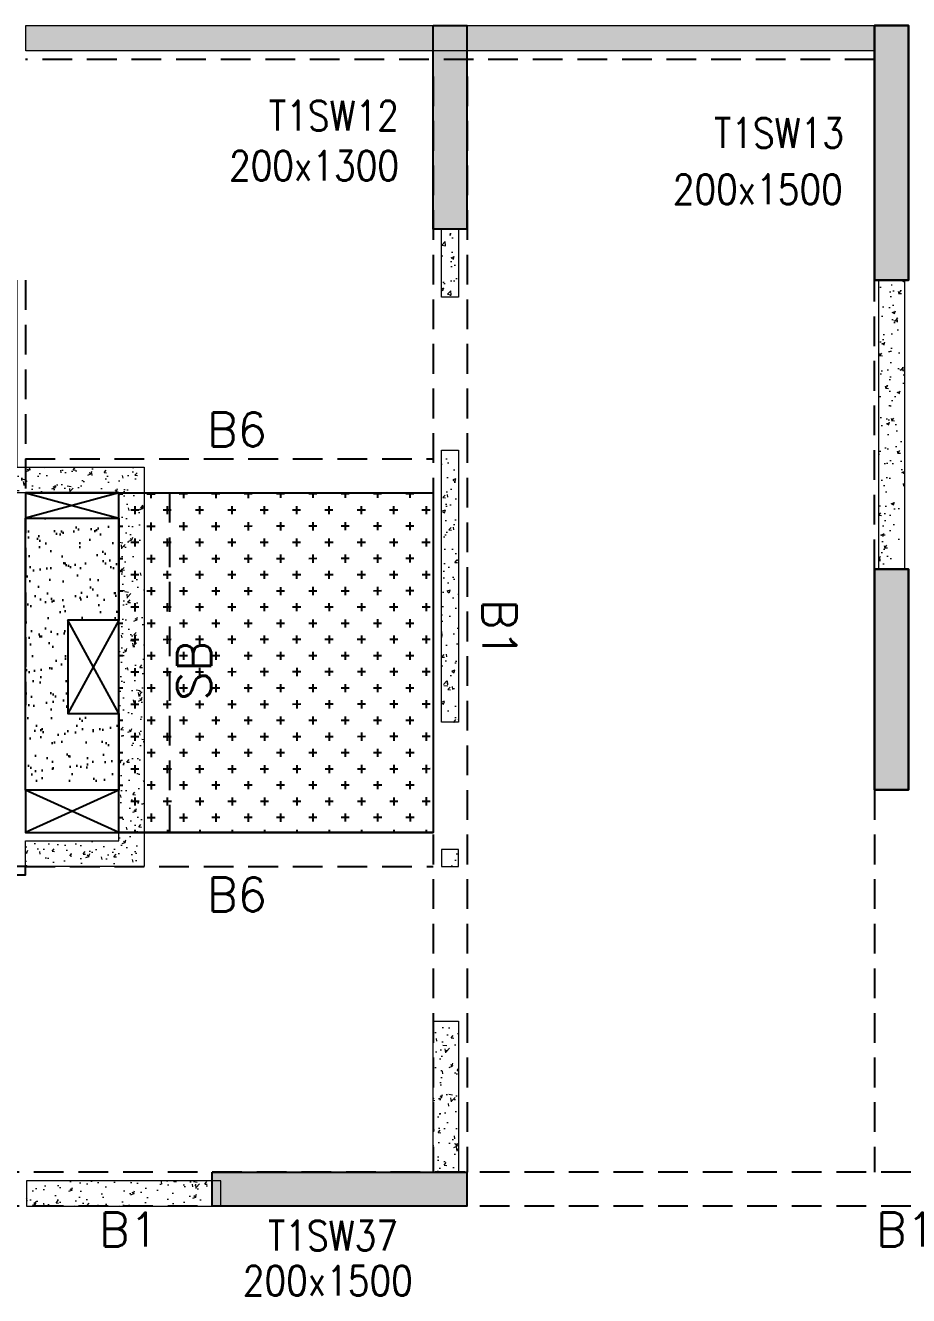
# Model space of a CAD drawing. Header units: millimetres. Extents: x 1078357 to 2594950, y -4969473 to -4636555.
# Drawn here: x 1722950 to 1728150, y -4665656 to -4658181 of the extents above; entities that cross this region are included whole.
import ezdxf

# ---------------------------------------------------------------- set-up
doc = ezdxf.new("R2010")
doc.units = ezdxf.units.MM
doc.linetypes.add('CONTINOUS', pattern=[0])
doc.linetypes.add('HIDDEN', pattern=[0.375, 0.25, -0.125])
for name, color, linetype, lineweight in [('A-_ANOTDIMA_D-', 6, 'Continuous', 13), ('COL. NO.', 30, 'Continuous', 25), ('COL. SIZE', 7, 'Continuous', 25), ('HATCH', 8, 'Continuous', 30), ('S-NON STR RCC WALL', 8, 'Continuous', 0)]:
    doc.layers.add(name, color=color, linetype=linetype, lineweight=lineweight)
for name, color, linetype in [('B-200x325', 201, 'HIDDEN'), ('B-200x650', 241, 'HIDDEN'), ('B-300xSLAB THK.', 151, 'Continuous'), ('BK1-200x650', 241, 'HIDDEN'), ('DROP SLAB', 8, 'Continuous'), ('S-COLUMN_SHEAR WALL', 1, 'Continuous'), ('SLAB FOLD', 8, 'Continuous')]:
    doc.layers.add(name, color=color, linetype=linetype)
doc.styles.add('ROMANS', font='romans.shx', dxfattribs={"width": 0.85})

# ---------------------------------------------------------------- blocks, each defined once
blk = doc.blocks.new('G$CD63B60BD')
at = {"layer": 'COL. NO.', "linetype": 'Continuous', "style": 'ROMANS', "width": 0.85}
for s, p in [('T1SW12', (27733.3, 15281.9, -320.4)), ('T1SW13', (30354.1, 15179.3, -320.4)), ('T1SW37', (27728.1, 8690, -320.4))]:
    blk.add_text(s, height=175, dxfattribs=at).set_placement(p)
at = {"layer": 'COL. SIZE', "linetype": 'Continuous', "style": 'ROMANS', "width": 0.85}
for s, p in [('200x1300', (27498.6, 14986.7, -320.4)), ('200x1500', (30111.3, 14847.6, -320.4)), ('200x1500', (27579.8, 8424.4, -320.4))]:
    blk.add_text(s, height=175, dxfattribs=at).set_placement(p)

msp = doc.modelspace()

# ---------------------------------------------------------------- hatches: boundary and pattern name
at = {"layer": 'DROP SLAB'}
h = msp.add_hatch(dxfattribs=at)
h.set_pattern_fill('CROSS', color=8, scale=15, angle=179.96921)
h.set_pattern_definition([(180.03079016, (-1567767.08, 9379525.57), (-95.1987999, -95.3011726), [47.625, -142.875]), (270.03079016, (-1567790.905, 9379549.37), (95.3011726, -95.1987999), [47.625, -142.875])])
h.paths.add_polyline_path([(1723499.7, -4660931.1), (1725349.6, -4660931.1), (1725349.6, -4662930.9), (1723499.7, -4662930.9)])
at = {"layer": 'HATCH'}
h = msp.add_hatch(dxfattribs=at)
h.set_pattern_fill('AR-SAND', color=8, scale=3, angle=179.97015)
h.set_pattern_definition([(37.47015413, (-3311933.17, 18697427.71), (-4.72361136, 146.8264517), [0, -115.824, 0, -129.54, 0, -123.825]), (7.4701541, (-3311933.17, 18697427.7), (134.9689868, 214.9772528), [0, -62.484, 0, -104.394, 0, -40.005]), (327.4701541, (-3312026.9, 18697427.76), (237.2979035, 0.3075449), [0, -38.1, 0, -137.16, 0, -179.07]), (317.4701541, (-3312026.9, 18697427.76), (229.1017424, 66.759465), [0, -19.05, 0, -89.916, 0, -102.87])])
h.paths.add_polyline_path([(1722949.8, -4661080.9), (1723499.8, -4661080.9), (1723499.8, -4661680.9), (1723199.8, -4661680.9), (1723199.8, -4662230.9), (1723499.8, -4662230.9), (1723499.8, -4662680.9), (1722949.8, -4662680.9)])
at = {"layer": 'S-COLUMN_SHEAR WALL', "lineweight": 25}
h = msp.add_hatch(color=1, dxfattribs=at)
h.dxf.hatch_style = 1
h.paths.add_polyline_path([(1725349.7, -4659380.9), (1725549.7, -4659380.9), (1725549.7, -4658180.9), (1725349.7, -4658180.9)])
at = {"layer": 'S-COLUMN_SHEAR WALL', "lineweight": 25, "extrusion": (1.00316e-06, 1.91639e-11, 1)}
h = msp.add_hatch(color=1, dxfattribs=at)
h.dxf.hatch_style = 1
h.paths.add_polyline_path([(1728149.7, -4658180.9), (1727949.7, -4658180.9), (1727949.7, -4659680.8), (1728149.7, -4659680.8)])
at = {"layer": 'S-COLUMN_SHEAR WALL', "lineweight": 25, "extrusion": (-1.00316e-06, 2.11765e-11, 1)}
h = msp.add_hatch(color=1, dxfattribs=at)
h.dxf.hatch_style = 1
h.paths.add_polyline_path([(1727949.7, -4658180.9), (1728149.7, -4658180.9), (1728149.7, -4659680.8), (1727949.7, -4659680.8)])
at = {"layer": 'S-COLUMN_SHEAR WALL', "lineweight": 25, "extrusion": (1.00316e-06, 1.91639e-11, 1)}
h = msp.add_hatch(color=1, dxfattribs=at)
h.dxf.hatch_style = 1
h.paths.add_polyline_path([(1728149.7, -4662680.8), (1727949.7, -4662680.8), (1727949.7, -4661380.8), (1728149.7, -4661380.8)])
at = {"layer": 'S-COLUMN_SHEAR WALL', "lineweight": 25, "extrusion": (-1.00316e-06, 2.11765e-11, 1)}
h = msp.add_hatch(color=1, dxfattribs=at)
h.dxf.hatch_style = 1
h.paths.add_polyline_path([(1727949.7, -4662680.8), (1728149.7, -4662680.8), (1728149.7, -4661380.8), (1727949.7, -4661380.8)])
at = {"layer": 'S-COLUMN_SHEAR WALL', "lineweight": 25}
h = msp.add_hatch(color=1, dxfattribs=at)
h.dxf.hatch_style = 1
h.paths.add_polyline_path([(1724049.7, -4664930.8), (1725549.7, -4664930.8), (1725549.7, -4665130.8), (1724049.7, -4665130.8)])
at = {"layer": 'S-NON STR RCC WALL'}
h = msp.add_hatch(dxfattribs=at)
h.set_pattern_fill('AR-CONC', color=256, angle=180)
h.set_pattern_definition([(50, (-5739970.31, 27975610.97), (182.184669, -15.93908554), [19.05, -209.55]), (355, (-5739970.31, 27975610.97), (-35.2434214, 191.0568452), [15.24, -167.6405842]), (100.4514447, (-5739955.13, 27975609.64), (146.9412471, 175.1177519), [16.1900088, -178.0902446]), (46.1842, (-5739970.31, 27975661.77), (271.0790409, -42.042328), [28.575, -314.325]), (96.6355576, (-5739947.72, 27975658.27), (237.404134, 247.4261246), [24.2850231, -267.1356082]), (351.1841512, (-5739970.3, 27975661.77), (237.404134, 247.4261246), [22.859967, -251.459732]), (21, (-5739944.91, 27975649.07), (151.6143913, -102.2651982), [19.05, -209.55]), (326, (-5739944.91, 27975649.07), (61.8020283, 184.1879661), [15.24, -167.64]), (71.451445, (-5739932.28, 27975640.55), (213.4164193, 81.9227689), [16.1900088, -178.0899376]), (37.5, (-5739970.31, 27975610.97), (3.08860325, 84.55503887), [0, -165.608, 0, -170.18, 0, -168.275]), (7.5, (-5739970.31, 27975610.97), (66.8196625, 100.18057482), [0, -97.028, 0, -161.798, 0, -64.135]), (327.5, (-5740026.954, 27975610.97), (135.59059517, -5.72874399), [0, -63.5, 0, -198.12, 0, -262.89]), (317.5, (-5740052.35, 27975610.97), (148.1291814, 25.42649103), [0, -82.55, 0, -131.572, 0, -186.69])])
h.paths.add_polyline_path([(1722952.8, -4658180.9), (1727949.9, -4658180.9), (1727949.9, -4658330.9), (1722952.8, -4658330.9)])
h = msp.add_hatch(dxfattribs=at)
h.set_pattern_fill('AR-CONC', color=256, angle=180)
h.set_pattern_definition([(50, (1725463.14, -4712688.38), (182.18467, -15.9391), [19.05, -209.55]), (355, (1725463.14, -4712688.38), (-35.2434, 191.05685), [15.24, -167.6406]), (100.45144, (1725478.32, -4712689.7), (146.94125, 175.11775), [16.19, -178.09024]), (46.1842, (1725463.14, -4712637.58), (271.079, -42.0423), [28.575, -314.325]), (96.63556, (1725485.73, -4712641.08), (237.4041, 247.4261), [24.285, -267.1356]), (351.18415, (1725463.14, -4712637.58), (237.4041, 247.4261), [22.86, -251.4597]), (21, (1725488.54, -4712650.28), (151.6144, -102.2652), [19.05, -209.55]), (326, (1725488.54, -4712650.28), (61.802, 184.18797), [15.24, -167.64]), (71.45144, (1725501.17, -4712658.8), (213.4164, 81.92277), [16.19, -178.08994]), (37.5, (1725463.14, -4712688.38), (3.0886, 84.55504), [0, -165.608, 0, -170.18, 0, -168.275]), (7.5, (1725463.14, -4712688.38), (66.81966, 100.18057), [0, -97.028, 0, -161.798, 0, -64.135]), (327.5, (1725406.5, -4712688.38), (135.590595, -5.72874), [0, -63.5, 0, -198.12, 0, -262.89]), (317.5, (1725381.1, -4712688.38), (148.12918, 25.4265), [0, -82.55, 0, -131.572, 0, -186.69])])
h.paths.add_polyline_path([(1725399.9, -4659380.9), (1725499.9, -4659380.9), (1725499.9, -4659780.9), (1725399.9, -4659780.9)])
h = msp.add_hatch(dxfattribs=at)
h.set_pattern_fill('AR-CONC', color=256, angle=180)
h.set_pattern_definition([(50, (-4642745.6, 23291591.78), (182.184669, -15.9390855), [19.05, -209.55]), (355, (-4642745.6, 23291591.78), (-35.2434214, 191.0568452), [15.24, -167.6405842]), (100.4514447, (-4642730.41, 23291590.45), (146.9412471, 175.1177519), [16.1900088, -178.0902446]), (46.1842, (-4642745.6, 23291642.58), (271.0790409, -42.042328), [28.575, -314.325]), (96.6355576, (-4642723, 23291639.08), (237.404134, 247.4261246), [24.2850231, -267.1356082]), (351.1841512, (-4642745.6, 23291642.58), (237.404134, 247.4261246), [22.859967, -251.459732]), (21, (-4642720.2, 23291629.88), (151.6143913, -102.2651982), [19.05, -209.55]), (326, (-4642720.2, 23291629.88), (61.8020283, 184.1879661), [15.24, -167.64]), (71.451445, (-4642707.56, 23291621.36), (213.4164193, 81.9227689), [16.1900088, -178.0899376]), (37.5, (-4642745.6, 23291591.78), (3.08860325, 84.55503887), [0, -165.608, 0, -170.18, 0, -168.275]), (7.5, (-4642745.6, 23291591.78), (66.8196625, 100.18057482), [0, -97.028, 0, -161.798, 0, -64.135]), (327.5, (-4642802.24, 23291591.78), (135.59059517, -5.728744), [0, -63.5, 0, -198.12, 0, -262.89]), (317.5, (-4642827.64, 23291591.78), (148.1291814, 25.42649103), [0, -82.55, 0, -131.572, 0, -186.69])])
h.paths.add_polyline_path([(1723649.9, -4660780.9), (1723649.9, -4663130.9), (1722949.9, -4663130.9), (1722949.9, -4662980.9), (1723499.9, -4662980.9), (1723499.9, -4660930.9), (1722749.9, -4660930.9), (1722749.9, -4659680.8), (1722899.9, -4659680.8), (1722899.9, -4660780.9)])
at = {"layer": 'S-NON STR RCC WALL', "ltscale": 700}
h = msp.add_hatch(dxfattribs=at)
h.set_pattern_fill('AR-CONC', color=256)
h.set_pattern_definition([(50, (594858.79, -28385.62), (182.184669, -15.9390855), [19.05, -209.55]), (355, (594858.79, -28385.62), (-35.2434214, 191.056845), [15.24, -167.640584]), (100.4514447, (594873.97, -28386.94), (146.941247, 175.117752), [16.190009, -178.0902446]), (46.1842, (594858.79, -28334.82), (271.079041, -42.042328), [28.575, -314.325]), (96.6355576, (594881.38, -28338.32), (237.404134, 247.426125), [24.285023, -267.135608]), (351.184151, (594858.79, -28334.82), (237.404134, 247.426125), [22.859967, -251.459732]), (21, (594884.19, -28347.52), (151.6143913, -102.265198), [19.05, -209.55]), (326, (594884.19, -28347.52), (61.802028, 184.187966), [15.24, -167.64]), (71.451445, (594896.82, -28356.04), (213.416419, 81.922769), [16.190009, -178.0899376]), (37.5, (594858.786, -28385.616), (3.08860325, 84.5550389), [0, -165.608, 0, -170.18, 0, -168.275]), (7.5, (594858.79, -28385.62), (66.8196625, 100.1805748), [0, -97.028, 0, -161.798, 0, -64.135]), (327.5, (594802.144, -28385.616), (135.5905952, -5.728744), [0, -63.5, 0, -198.12, 0, -262.89]), (317.5, (594776.74, -28385.62), (148.1291814, 25.426491), [0, -82.55, 0, -131.572, 0, -186.69])])
h.paths.add_polyline_path([(1727974.9, -4659680.8), (1728124.9, -4659680.8), (1728124.9, -4661380.8), (1727974.9, -4661380.8)])
at = {"layer": 'S-NON STR RCC WALL'}
h = msp.add_hatch(dxfattribs=at)
h.set_pattern_fill('AR-CONC', color=256, angle=180)
h.set_pattern_definition([(50, (2822687.86, -9396707.56), (182.184669, -15.9390855), [19.05, -209.55]), (355, (2822687.86, -9396707.56), (-35.2434214, 191.056845), [15.24, -167.640584]), (100.4514447, (2822703.04, -9396708.9), (146.941247, 175.117752), [16.190009, -178.0902446]), (46.1842, (2822687.86, -9396656.76), (271.079041, -42.042328), [28.575, -314.325]), (96.6355576, (2822710.45, -9396660.27), (237.404134, 247.426125), [24.285023, -267.135608]), (351.184151, (2822687.86, -9396656.76), (237.404134, 247.426125), [22.859967, -251.459732]), (21, (2822713.26, -9396669.46), (151.6143913, -102.265198), [19.05, -209.55]), (326, (2822713.26, -9396669.46), (61.802028, 184.187966), [15.24, -167.64]), (71.451445, (2822725.89, -9396677.99), (213.416419, 81.922769), [16.190009, -178.0899376]), (37.5, (2822687.855, -9396707.564), (3.08860325, 84.5550389), [0, -165.608, 0, -170.18, 0, -168.275]), (7.5, (2822687.855, -9396707.56), (66.8196625, 100.1805748), [0, -97.028, 0, -161.798, 0, -64.135]), (327.5, (2822631.21, -9396707.564), (135.5905952, -5.728744), [0, -63.5, 0, -198.12, 0, -262.89]), (317.5, (2822605.81, -9396707.56), (148.1291814, 25.426491), [0, -82.55, 0, -131.572, 0, -186.69])])
h.paths.add_polyline_path([(1725399.9, -4660680.9), (1725499.9, -4660680.9), (1725499.9, -4662280.9), (1725399.9, -4662280.9)])
h = msp.add_hatch(dxfattribs=at)
h.set_pattern_fill('AR-CONC', color=256, angle=180)
h.set_pattern_definition([(50, (2822674.64, -9398072.23), (182.184669, -15.9390855), [19.05, -209.55]), (355, (2822674.64, -9398072.23), (-35.2434214, 191.056845), [15.24, -167.640584]), (100.4514447, (2822689.82, -9398073.56), (146.941247, 175.117752), [16.190009, -178.0902446]), (46.1842, (2822674.64, -9398021.43), (271.079041, -42.042328), [28.575, -314.325]), (96.6355576, (2822697.23, -9398024.93), (237.404134, 247.426125), [24.285023, -267.135608]), (351.184151, (2822674.64, -9398021.43), (237.404134, 247.426125), [22.859967, -251.459732]), (21, (2822700.04, -9398034.13), (151.6143913, -102.265198), [19.05, -209.55]), (326, (2822700.04, -9398034.13), (61.802028, 184.187966), [15.24, -167.64]), (71.451445, (2822712.68, -9398042.65), (213.416419, 81.922769), [16.190009, -178.0899376]), (37.5, (2822674.64, -9398072.23), (3.08860325, 84.5550389), [0, -165.608, 0, -170.18, 0, -168.275]), (7.5, (2822674.64, -9398072.23), (66.8196625, 100.1805748), [0, -97.028, 0, -161.798, 0, -64.135]), (327.5, (2822618, -9398072.23), (135.5905952, -5.728744), [0, -63.5, 0, -198.12, 0, -262.89]), (317.5, (2822592.6, -9398072.23), (148.1291814, 25.426491), [0, -82.55, 0, -131.572, 0, -186.69])])
h.paths.add_polyline_path([(1725399.9, -4663130.9), (1725499.9, -4663130.9), (1725499.9, -4663030.9), (1725399.9, -4663030.9)])
h = msp.add_hatch(dxfattribs=at)
h.set_pattern_fill('AR-CONC', color=256, angle=180)
h.set_pattern_definition([(50, (-5726185.07, 27975610.96), (182.184669, -15.93908554), [19.05, -209.55]), (355, (-5726185.07, 27975610.96), (-35.2434214, 191.0568452), [15.24, -167.6405842]), (100.4514447, (-5726169.88, 27975609.63), (146.9412471, 175.1177519), [16.1900088, -178.0902446]), (46.1842, (-5726185.07, 27975661.76), (271.0790409, -42.042328), [28.575, -314.325]), (96.6355576, (-5726162.48, 27975658.26), (237.404134, 247.4261246), [24.2850231, -267.1356082]), (351.1841512, (-5726185.07, 27975661.76), (237.404134, 247.4261246), [22.859967, -251.459732]), (21, (-5726159.67, 27975649.06), (151.6143913, -102.2651982), [19.05, -209.55]), (326, (-5726159.67, 27975649.06), (61.8020283, 184.1879661), [15.24, -167.64]), (71.451445, (-5726147.03, 27975640.54), (213.4164193, 81.9227689), [16.1900088, -178.0899376]), (37.5, (-5726185.065, 27975610.96), (3.08860325, 84.55503887), [0, -165.608, 0, -170.18, 0, -168.275]), (7.5, (-5726185.065, 27975610.96), (66.8196625, 100.18057482), [0, -97.028, 0, -161.798, 0, -64.135]), (327.5, (-5726241.71, 27975610.96), (135.59059517, -5.72874399), [0, -63.5, 0, -198.12, 0, -262.89]), (317.5, (-5726267.11, 27975610.96), (148.1291814, 25.42649103), [0, -82.55, 0, -131.572, 0, -186.69])])
h.paths.add_polyline_path([(1725349.9, -4664040.9), (1725499.9, -4664040.9), (1725499.9, -4664930.8), (1725349.9, -4664930.8)])
h = msp.add_hatch(dxfattribs=at)
h.set_pattern_fill('AR-CONC', color=256)
h.set_pattern_definition([(50, (-4642745.6, 23291591.78), (182.184669, -15.9390855), [19.05, -209.55]), (355, (-4642745.6, 23291591.78), (-35.2434214, 191.0568452), [15.24, -167.6405842]), (100.4514447, (-4642730.41, 23291590.45), (146.9412471, 175.1177519), [16.1900088, -178.0902446]), (46.1842, (-4642745.6, 23291642.58), (271.0790409, -42.042328), [28.575, -314.325]), (96.6355576, (-4642723, 23291639.08), (237.404134, 247.4261246), [24.2850231, -267.1356082]), (351.1841512, (-4642745.6, 23291642.58), (237.404134, 247.4261246), [22.859967, -251.459732]), (21, (-4642720.2, 23291629.88), (151.6143913, -102.2651982), [19.05, -209.55]), (326, (-4642720.2, 23291629.88), (61.8020283, 184.1879661), [15.24, -167.64]), (71.451445, (-4642707.56, 23291621.36), (213.4164193, 81.9227689), [16.1900088, -178.0899376]), (37.5, (-4642745.6, 23291591.78), (3.08860325, 84.55503887), [0, -165.608, 0, -170.18, 0, -168.275]), (7.5, (-4642745.6, 23291591.78), (66.8196625, 100.18057482), [0, -97.028, 0, -161.798, 0, -64.135]), (327.5, (-4642802.24, 23291591.78), (135.59059517, -5.728744), [0, -63.5, 0, -198.12, 0, -262.89]), (317.5, (-4642827.64, 23291591.78), (148.1291814, 25.42649103), [0, -82.55, 0, -131.572, 0, -186.69])])
h.paths.add_polyline_path([(1724099.9, -4664980.9), (1722955.4, -4664980.9), (1722955.4, -4665130.9), (1724099.9, -4665130.9)])

# ---------------------------------------------------------------- linework, layer by layer
at = {"layer": 'B-200x325', "ltscale": 700}
for p, q in [((1722949.6, -4660731.1, 0), (1725349.6, -4660731.1, 0)), ((1722949.8, -4663130.9, 0), (1725349.6, -4663130.9, 0))]:
    msp.add_line(p, q, dxfattribs=at)
at = {"layer": 'B-200x325', "linetype": 'Continuous', "ltscale": 700}
for p, q in [((1722949.6, -4660931.1, 0), (1725349.6, -4660931.1, 0)), ((1722949.8, -4662930.9, 0), (1725349.6, -4662930.9, 0))]:
    msp.add_line(p, q, dxfattribs=at)
at = {"layer": 'B-200x650', "linetype": 'HIDDEN', "ltscale": 700}
for p, q in [((1727949.9, -4658380.8, 0), (1722949.9, -4658380.8, 0)), ((1725349.9, -4658480.9, 0), (1725349.9, -4664930.8, 0)), ((1725549.9, -4658480.9, 0), (1725549.9, -4664930.8, 0)), ((1722949.9, -4659680.8, 0), (1722949.9, -4662180.9, 0)), ((1727949.9, -4661380.8, 0), (1727949.9, -4659680.8, 0)), ((1727949.9, -4662680.9, 0), (1727949.9, -4664930.8, 0)), ((1733149.9, -4664930.8, 0), (1722293.2, -4664930.8, 0)), ((1733149.9, -4665130.8, 0), (1722293.2, -4665130.8, 0))]:
    msp.add_line(p, q, dxfattribs=at)
at = {"layer": 'B-300xSLAB THK.', "linetype": 'HIDDEN', "ltscale": 700}
for p, q in [((1723498.4, -4660931.3, 0), (1723498.4, -4662931.1, 0)), ((1723798.4, -4660931.3, 0), (1723798.4, -4662931.1, 0))]:
    msp.add_line(p, q, dxfattribs=at)
at = {"layer": 'BK1-200x650', "linetype": 'Continuous', "ltscale": 700, "elevation": 0}
msp.add_lwpolyline([(1722949.9, -4663130.9), (1722749.9, -4663130.9), (1722749.9, -4663181), (1722949.9, -4663181)], close=True, dxfattribs=at)
at = {"layer": 'DROP SLAB', "color": 3, "linetype": 'CONTINOUS', "ltscale": 500}
for p, q in [((1722949.8, -4660930.9, 0), (1723499.8, -4661080.9, 0)), ((1723499, -4660931.1, 0), (1722949.8, -4661080.9, 0)), ((1723499.9, -4661680.9, 0), (1723199.8, -4662230.9, 0)), ((1723499.9, -4662230.9, 0), (1723199.8, -4661680.9, 0)), ((1723499.8, -4662930.9, 0), (1722949.8, -4662680.9, 0)), ((1723499.8, -4662680.9, 0), (1722950, -4662930.9, 0))]:
    msp.add_line(p, q, dxfattribs=at)
at = {"layer": 'DROP SLAB', "color": 3, "linetype": 'CONTINOUS', "ltscale": 500, "elevation": 0}
for points in [[(1723499.8, -4660931.1), (1722949.8, -4660931.1), (1722949.8, -4661080.9), (1723499.8, -4661080.9)], [(1723499.7, -4660931.1), (1725349.6, -4660931.1), (1725349.6, -4662930.9), (1723499.7, -4662930.9)], [(1723499.8, -4661680.9), (1723199.8, -4661680.9), (1723199.8, -4662230.9), (1723499.8, -4662230.9)], [(1723499.8, -4662680.9), (1722950, -4662680.9), (1722950, -4662930.9), (1723499.8, -4662930.9)]]:
    msp.add_lwpolyline(points, close=True, dxfattribs=at)
at = {"layer": 'S-COLUMN_SHEAR WALL', "color": 1, "lineweight": 25, "elevation": 0}
for points in [[(1725349.7, -4658180.9), (1725549.7, -4658180.9), (1725549.7, -4659380.9), (1725349.7, -4659380.9)], [(1724049.7, -4664930.8), (1725549.7, -4664930.8), (1725549.7, -4665130.8), (1724049.7, -4665130.8)]]:
    msp.add_lwpolyline(points, close=True, dxfattribs=at)
at = {"layer": 'S-COLUMN_SHEAR WALL', "color": 1, "lineweight": 25, "extrusion": (1.00316e-06, 1.91639e-11, 1), "elevation": 1.7}
for points in [[(1728149.7, -4658180.9), (1727949.7, -4658180.9), (1727949.7, -4659680.8), (1728149.7, -4659680.8)], [(1728149.7, -4662680.8), (1727949.7, -4662680.8), (1727949.7, -4661380.8), (1728149.7, -4661380.8)]]:
    msp.add_lwpolyline(points, close=True, dxfattribs=at)
at = {"layer": 'S-COLUMN_SHEAR WALL', "color": 1, "lineweight": 25, "extrusion": (-1.00316e-06, 2.11765e-11, 1), "elevation": -1.7}
for points in [[(1727949.7, -4658180.9), (1728149.7, -4658180.9), (1728149.7, -4659680.8), (1727949.7, -4659680.8)], [(1727949.7, -4662680.8), (1728149.7, -4662680.8), (1728149.7, -4661380.8), (1727949.7, -4661380.8)]]:
    msp.add_lwpolyline(points, close=True, dxfattribs=at)
at = {"layer": 'S-NON STR RCC WALL', "elevation": 0}
for points in [[(1722952.8, -4658180.9), (1727949.9, -4658180.9), (1727949.9, -4658330.9), (1722952.8, -4658330.9)], [(1725399.9, -4659380.9), (1725499.9, -4659380.9), (1725499.9, -4659780.9), (1725399.9, -4659780.9)], [(1723649.9, -4660780.9), (1723649.9, -4663130.9), (1722949.9, -4663130.9), (1722949.9, -4662980.9), (1723499.9, -4662980.9), (1723499.9, -4660930.9), (1722749.9, -4660930.9), (1722749.9, -4659680.8), (1722899.9, -4659680.8), (1722899.9, -4660780.9)]]:
    msp.add_lwpolyline(points, close=True, dxfattribs=at)
at = {"layer": 'S-NON STR RCC WALL', "ltscale": 700, "elevation": 0}
for points in [[(1727974.9, -4659680.8), (1728124.9, -4659680.8), (1728124.9, -4661380.8), (1727974.9, -4661380.8)], [(1725399.9, -4660680.9), (1725499.9, -4660680.9), (1725499.9, -4662280.9), (1725399.9, -4662280.9)], [(1725399.9, -4663130.9), (1725499.9, -4663130.9), (1725499.9, -4663030.9), (1725399.9, -4663030.9)], [(1725349.9, -4664040.9), (1725499.9, -4664040.9), (1725499.9, -4664930.8), (1725349.9, -4664930.8)], [(1724099.9, -4664980.9), (1722955.4, -4664980.9), (1722955.4, -4665130.9), (1724099.9, -4665130.9)]]:
    msp.add_lwpolyline(points, close=True, dxfattribs=at)
at = {"layer": 'SLAB FOLD', "color": 8, "ltscale": 1000, "elevation": 0}
msp.add_lwpolyline([(1722949.8, -4661080.9), (1723499.8, -4661080.9), (1723499.8, -4661680.9), (1723199.8, -4661680.9), (1723199.8, -4662230.9), (1723499.8, -4662230.9), (1723499.8, -4662680.9), (1722949.8, -4662680.9), (1722949.8, -4661080.9)], dxfattribs=at)

# ---------------------------------------------------------------- block references
at = {"layer": 'A-_ANOTDIMA_D-', "color": 2, "ltscale": 700}
msp.add_blockref('G$CD63B60BD', (1696650, -4674080.9, 0), dxfattribs=at)

# ---------------------------------------------------------------- texts
at = {"layer": 'B-200x325', "linetype": 'Continuous', "ltscale": 700, "style": 'ROMANS'}
for p in [(1724019.1, -4660659, -2.7), (1724019.1, -4663396.1, -2.7)]:
    msp.add_text('B6', height=200, rotation=359.99866, dxfattribs=at).set_placement(p)
at = {"layer": 'B-200x650', "linetype": 'HIDDEN', "ltscale": 500, "style": 'ROMANS'}
for rotation, p in [(269.99906, (1725640.3, -4661555.8, -2.7)), (359.99906, (1723382.8, -4665368, -2.7)), (359.99906, (1727957.4, -4665367.9, -2.7))]:
    msp.add_text('B1', height=200, rotation=rotation, dxfattribs=at).set_placement(p)
at = {"layer": 'B-300xSLAB THK.', "linetype": 'Continuous', "ltscale": 700, "style": 'ROMANS'}
msp.add_text('SB', height=200, rotation=90.00094, dxfattribs=at).set_placement((1724043.1, -4662155.4, -2.7))

doc.saveas('drawing.dxf')
